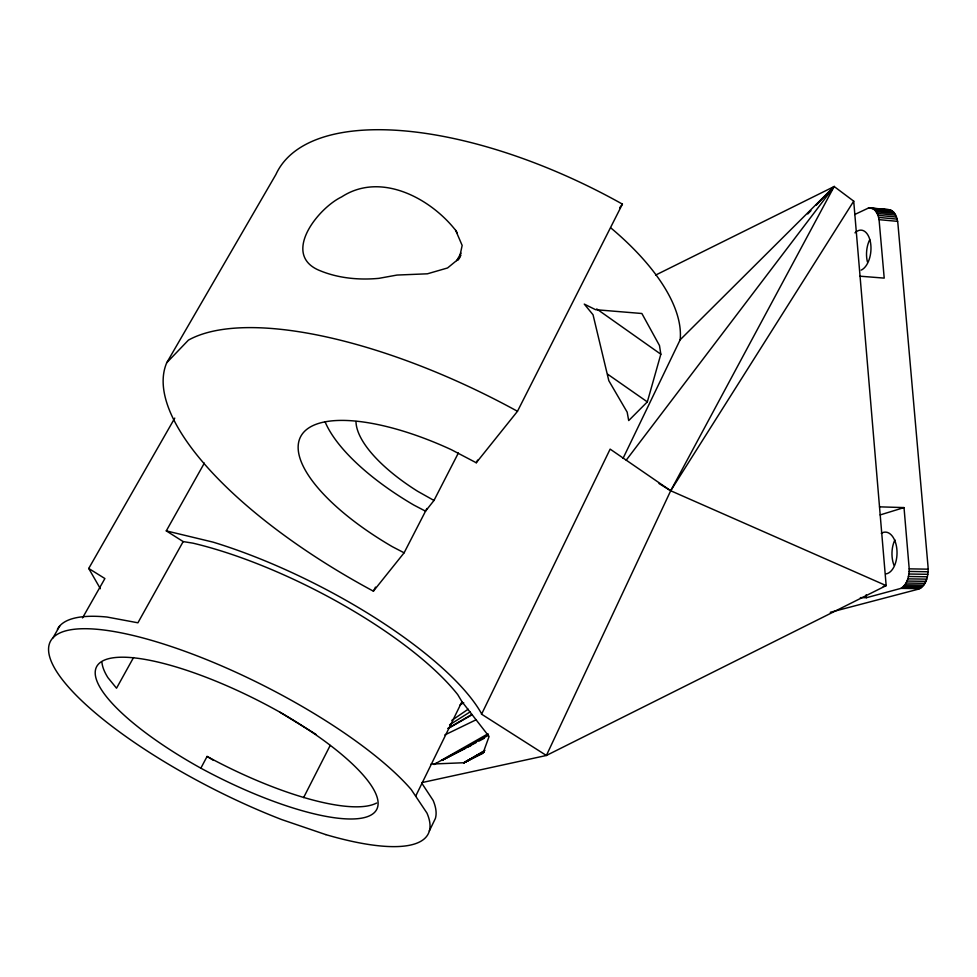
<?xml version="1.0" encoding="UTF-8"?>
<svg xmlns="http://www.w3.org/2000/svg" width="977" height="977" viewBox="0 0 977 977"><rect width="100%" height="100%" fill="white"/><g stroke="black" fill="none" stroke-linecap="round" stroke-linejoin="round"><path stroke-width="1.47" d="M860.371 597.643L866.44 597.704L900.953 588.374C907.462 584.405 909.111 575.929 909.208 568.846L904.018 507.588L879.52 506.843M830.279 612.31L918.392 589.168C926.929 585.712 928.529 574.732 928.028 566.587L897.924 223.745C897.399 218.091 895.054 210.14 888.325 209.628L868.419 208.064L854.692 214.525M647.336 401.889L660.831 354.224L659.487 345.553L641.877 313.507L595.579 309.685L584.27 304.091L593.039 314.765L608.83 380.712L627.173 412.16L628.699 420.586L647.336 401.889L607.621 374.179M623.045 458.36L680.151 339.801L834.175 186.522L853.715 201.164L886.163 585.614L546.387 755.477L421.832 782.614M429.318 830.975L435.376 818.482A211.472 58.29 27 0 0 433.116 800.383L421.93 783.407M655.64 275.074L834.175 186.522L670.698 490.747L546.387 755.477L481.576 714.187L610.136 449.115L670.698 490.747L886.163 585.614L883.232 586.408M415.665 796.194L461.962 701.669L457.749 694.635A208.419 63.371 27.1 0 0 192.909 543.151L183.175 541.588L166.285 530.877L204.352 463.11M404.112 552.811L392.351 546.693A155.661 57.069 26.9 0 1 301.282 435.522A155.661 57.069 26.9 0 1 451.411 449.725L476.251 462.756L517.48 411.293L622.41 204.12A296.153 129.44 27.1 0 0 275.905 174.504L166.749 362.711A307.45 113.137 26.9 0 0 373.397 591.17L404.112 552.811L426.912 508.492M476.251 462.756L477.606 460.106M303.603 797.598L330.189 745.439M324.999 421.612A154.366 59.011 26.9 0 0 413.869 505.085L425.532 511.166L433.983 500.456L458.36 453.01M373.397 591.17L375.498 587.104M200.847 768.178A159.874 43.318 27 0 1 100.68 662.174A159.874 43.318 27 0 1 280.118 712.294A160.045 43.367 27 0 1 372.555 814.073A160.045 43.367 27 0 1 200.847 768.178L207.087 756.442A159.691 43.977 27 0 0 376.597 803.021M133.531 657.545L116.532 688.211L107.922 677.647A159.507 43.928 27 0 1 101.962 662.455M183.175 541.588L137.916 622.801L107.03 617.037A211.472 58.29 27 0 0 57.435 629.261M82.508 617.952L104.893 578.543L88.724 568.467L174.773 418.095M52.88 638.018L59.853 625.805M853.715 201.164L670.698 490.747L659.023 483.53M619.674 207.771L622.41 204.12M626.208 460.179L834.175 186.522L816.222 205.182M825.919 195.424L834.175 186.522M166.749 362.711L188.427 340.118A307.45 113.137 26.9 0 1 517.48 411.293M807.771 213.951L810.947 210.666M451.85 720.354L468.166 709.204M459.837 705.138L463.696 702.695M449.567 724.824L470.218 711.842M484.958 750.36L463.977 762.732L431.028 764.087M448.064 728.28L471.793 714.492M448.199 728.488L471.989 714.798M483.798 751.411L463.977 762.732L482.956 753.316L489.086 736.499L461.962 701.669M488.06 733.751L434.008 764.515L436.658 763.013M483.957 751.631L463.977 762.732L484.189 751.96M484.055 751.716L463.977 762.732L484.055 751.85M488.427 735.315L441.726 760.362L465.54 748.297M441.97 760.424L476.3 742.459M479.011 741.054L484.421 738.233M468.252 746.929L470.963 745.549M444.791 734.96L476.373 719.646M880.155 514.928L904.018 507.588M886.896 209.811L888.325 209.628M905.997 583.049L924.938 583.306M904.897 584.808L923.827 585.064M903.676 586.298L922.593 586.542M902.345 587.495L921.262 587.739M900.953 588.374L919.858 588.618M908.415 576.503L927.356 576.784M907.767 578.86L926.721 579.141M906.961 581.059L925.903 581.327M909.208 568.846L928.15 569.176M909.135 571.447L928.077 571.765M908.866 574.012L927.808 574.317M860.053 276.198L884.209 278.115L879.068 219.654C878.225 214.72 875.661 208.199 869.835 207.893M879.068 219.654L897.619 221.364M873.865 209.298L892.38 211.044M875.074 210.397L893.589 212.131M876.161 211.777L894.688 213.511M877.114 213.426L895.653 215.16M877.932 215.319L896.471 217.041M878.579 217.407L897.13 219.117M871.228 208.028L889.729 209.786M868.419 208.064L891.085 210.25M166.285 530.877L212.986 542.113A223.892 68.097 27.1 0 1 481.197 713.039L481.576 714.187M433.983 500.456L417.606 491.26A115.762 44.234 26.9 0 1 355.994 421.527M207.087 756.442L213.584 760.399M280.118 712.294L315.95 734.325M596.727 308.952L660.831 354.224M455.673 230.364C430.198 197.928 380.407 171.525 341.657 196.902C317.696 208.309 280.375 255.522 320.615 270.922A140.273 99.324 -29.7 0 0 378.893 278.347L397.016 275.062L427.401 273.804L447.551 267.967L459.41 258.27L462.158 245.435L455.673 230.364L457.321 232.917M88.724 568.467L100.362 588.716M866.196 594.737L866.44 597.704M611.089 228.13A207.771 92.241 27.8 0 1 680.151 339.801M867.442 261.958A20.285 11.394 -84.9 0 1 869.725 239.658M893.943 565.146A20.847 11.968 -89.3 0 1 894.92 539.927M854.973 232.856A20.37 11.321 -84.9 0 1 870.556 242.797A20.37 11.321 -84.9 0 1 861.152 270.128M881.278 533.344A20.932 11.895 -89.3 0 1 896.813 548.732A20.932 11.895 -89.3 0 1 885.809 573.926M458.005 260.102A32.473 1.075 -61 0 1 460.949 255.217M456.686 260.651A55.823 1.856 -61 0 1 460.997 253.165M325.829 834.627L281.816 819.618A211.948 57.484 27 0 1 57.081 672.249A211.948 57.484 27 0 1 169.68 646.005A211.948 57.484 27 0 1 411.17 789.477L426.949 813.059A211.948 57.484 27 0 1 325.829 834.627"/></g></svg>
